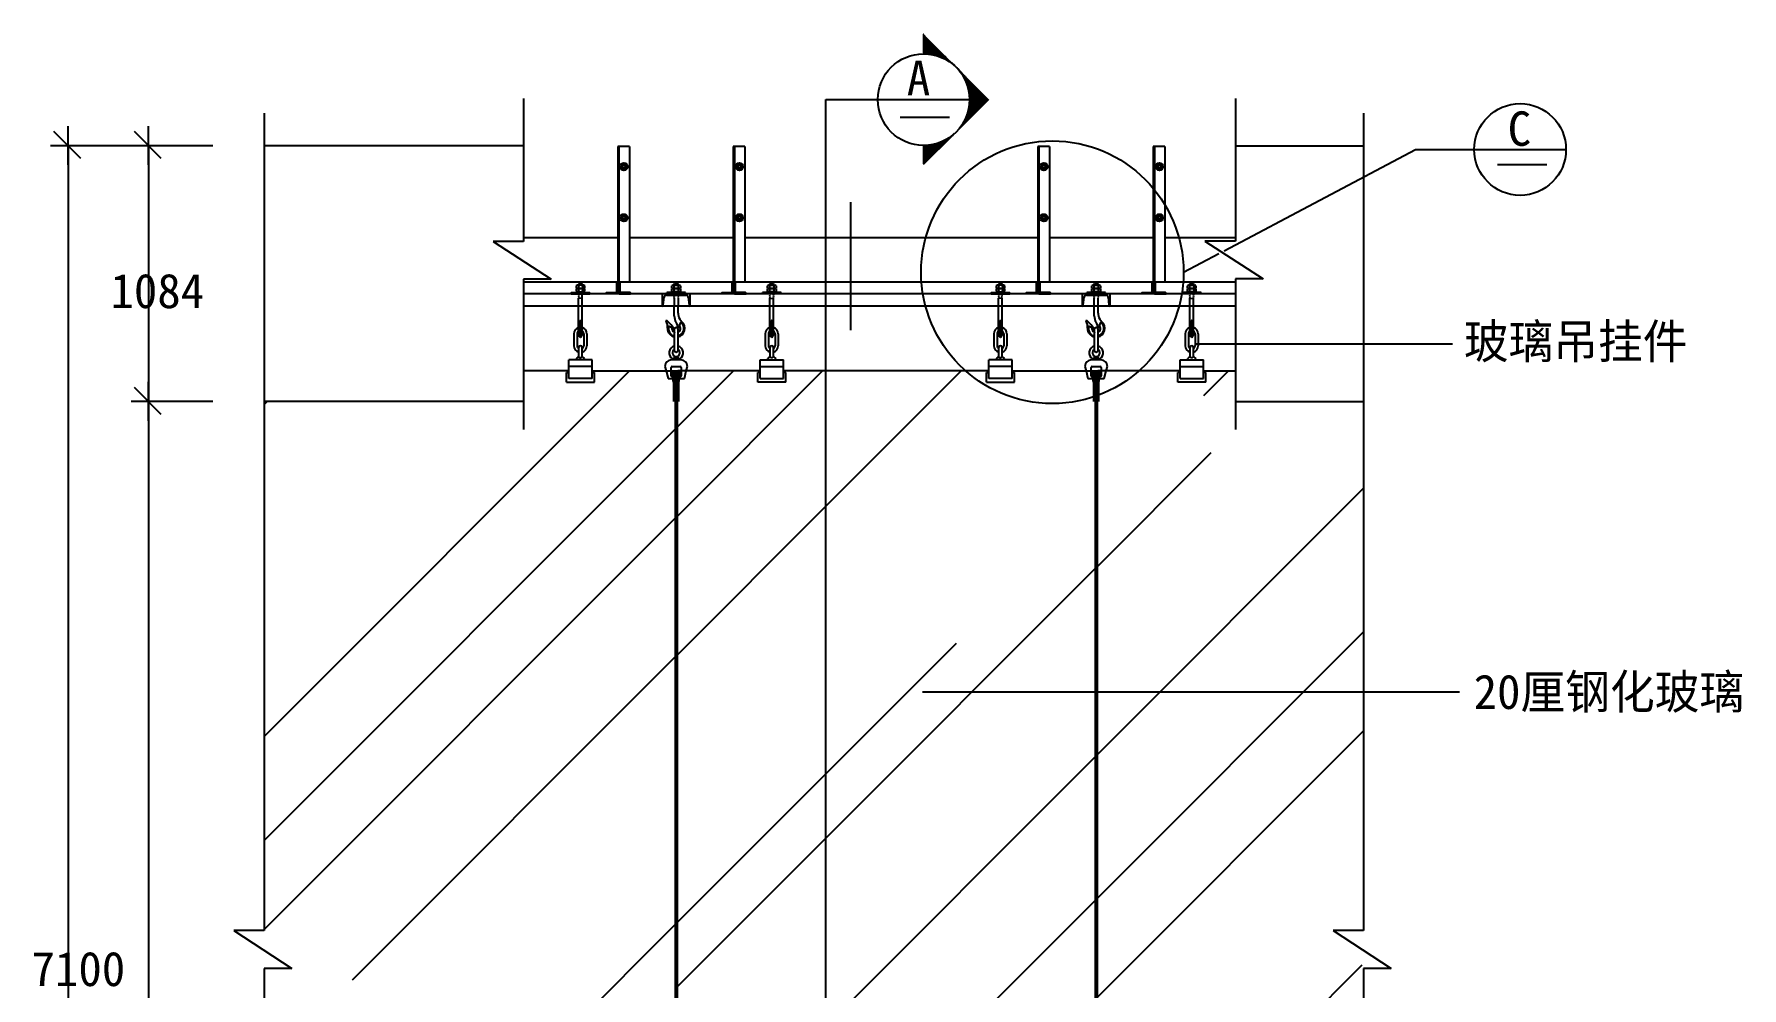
# Model space of a CAD drawing. Header units: metres. Extents: x -1106 to 1756, y 335 to 3725.
# Drawn here: x 288 to 1752, y 2908 to 3725 of the extents above; entities that cross this region are included whole.
import ezdxf

# ---------------------------------------------------------------- set-up
doc = ezdxf.new("R2010")
doc.units = ezdxf.units.M
for name, color, linetype in [('2', 2, 'Continuous'), ('3', 3, 'Continuous'), ('4', 4, 'Continuous'), ('7', 7, 'Continuous'), ('AXIS', 3, 'Continuous'), ('BH', 3, 'Continuous'), ('DIM', 3, 'Continuous'), ('TEXT', 7, 'Continuous')]:
    doc.layers.add(name, color=color, linetype=linetype)

msp = doc.modelspace()

# ---------------------------------------------------------------- hatches: boundary and pattern name
at = {"layer": 'TEXT'}
h = msp.add_hatch(dxfattribs=at)
h.set_pattern_fill('SOLID')
h.paths.add_polyline_path([(1078.79, 3697.05), (1050.91, 3724.93), (1050.91, 3708.6, -0.2)])
h.paths.add_polyline_path([(1090.34, 3669.17, -0.2), (1078.79, 3641.29), (1106.67, 3669.17), (1078.79, 3697.05, -0.2)])
h.paths.add_polyline_path([(1078.79, 3641.29, -0.2), (1050.91, 3629.74), (1050.91, 3613.41)])

# ---------------------------------------------------------------- linework, layer by layer
for p, q in [((317.48, 3612.87), (317.48, 3646.22)), ((386.52, 3612.87), (386.52, 3646.22)), ((386.52, 3393.67), (386.52, 3427.02))]:
    msp.add_line(p, q)
for points in [[(328.43, 3618.41), (305.33, 3641.5)], [(397.46, 3618.41), (374.37, 3641.5)], [(397.46, 3399.21), (374.37, 3422.3)]]:
    msp.add_lwpolyline(points)
at = {"layer": '2'}
for p, q in [((788.71, 3550.55), (707.94, 3550.55)), ((887.71, 3550.55), (798.71, 3550.55)), ((1148.71, 3550.55), (897.71, 3550.55)), ((1247.71, 3550.55), (1158.71, 3550.55)), ((1318.13, 3550.55), (1257.71, 3550.55))]:
    msp.add_line(p, q, dxfattribs=at)
at = {"layer": '3'}
for p, q in [((707.94, 3669.91), (707.93, 3547.39)), ((1318.13, 3669.91), (1318.13, 3547.72)), ((485.65, 3657.22), (485.65, 2957.09)), ((1428, 3657.22), (1428, 2957.09)), ((789.71, 3628.75), (789.71, 3502.55)), ((888.71, 3628.75), (888.71, 3512.55)), ((1149.71, 3628.75), (1149.71, 3502.55)), ((1248.71, 3628.75), (1248.71, 3512.55)), ((1308.42, 3539.35), (1472.45, 3626.14)), ((1472.45, 3626.14), (1516.82, 3626.14)), ((793.97, 3614.26), (791.57, 3612.88)), ((791.57, 3612.88), (791.57, 3610.1)), ((791.57, 3610.1), (793.97, 3608.72)), ((796.37, 3612.88), (793.97, 3614.26)), ((793.97, 3608.72), (796.37, 3610.1)), ((796.37, 3610.1), (796.37, 3612.88)), ((892.97, 3614.26), (890.57, 3612.88)), ((890.57, 3612.88), (890.57, 3610.1)), ((890.57, 3610.1), (892.97, 3608.72)), ((895.37, 3612.88), (892.97, 3614.26)), ((892.97, 3608.72), (895.37, 3610.1)), ((895.37, 3610.1), (895.37, 3612.88)), ((1153.97, 3614.26), (1151.57, 3612.88)), ((1151.57, 3612.88), (1151.57, 3610.1)), ((1151.57, 3610.1), (1153.97, 3608.72)), ((1156.37, 3612.88), (1153.97, 3614.26)), ((1153.97, 3608.72), (1156.37, 3610.1)), ((1156.37, 3610.1), (1156.37, 3612.88)), ((1252.97, 3614.26), (1250.57, 3612.88)), ((1250.57, 3612.88), (1250.57, 3610.1)), ((1250.57, 3610.1), (1252.97, 3608.72)), ((1255.37, 3612.88), (1252.97, 3614.26)), ((1252.97, 3608.72), (1255.37, 3610.1)), ((1255.37, 3610.1), (1255.37, 3612.88)), ((793.97, 3570.39), (791.57, 3569)), ((791.57, 3569), (791.57, 3566.23)), ((791.57, 3566.23), (793.97, 3564.84)), ((796.37, 3569), (793.97, 3570.39)), ((793.97, 3564.84), (796.37, 3566.23)), ((796.37, 3566.23), (796.37, 3569)), ((892.97, 3570.39), (890.57, 3569)), ((890.57, 3569), (890.57, 3566.23)), ((890.57, 3566.23), (892.97, 3564.84)), ((895.37, 3569), (892.97, 3570.39)), ((892.97, 3564.84), (895.37, 3566.23)), ((895.37, 3566.23), (895.37, 3569)), ((1153.97, 3570.39), (1151.57, 3569)), ((1151.57, 3569), (1151.57, 3566.23)), ((1151.57, 3566.23), (1153.97, 3564.84)), ((1156.37, 3569), (1153.97, 3570.39)), ((1153.97, 3564.84), (1156.37, 3566.23)), ((1156.37, 3566.23), (1156.37, 3569)), ((1252.97, 3570.39), (1250.57, 3569)), ((1250.57, 3569), (1250.57, 3566.23)), ((1250.57, 3566.23), (1252.97, 3564.84)), ((1255.37, 3569), (1252.97, 3570.39)), ((1252.97, 3564.84), (1255.37, 3566.23)), ((1255.37, 3566.23), (1255.37, 3569)), ((1273.66, 3520.96), (1303.78, 3536.89)), ((707.93, 3514.93), (707.94, 3386.25)), ((1318.14, 3515.26), (1318.13, 3386.25)), ((748.77, 3503.75), (764.77, 3503.75)), ((748.77, 3502.55), (748.77, 3503.75)), ((748.77, 3502.55), (764.77, 3502.55)), ((753.07, 3509.43), (753.07, 3507.43)), ((753.07, 3506.68), (753.07, 3504.68)), ((753.61, 3504.31), (753.61, 3503.75)), ((754.07, 3504.31), (753.61, 3504.31)), ((759.93, 3503.75), (753.61, 3503.75)), ((755.23, 3509.8), (753.99, 3509.8)), ((759.47, 3507.06), (753.99, 3507.06)), ((754.07, 3504.31), (759.47, 3504.31)), ((754.92, 3509.48), (754.92, 3507.38)), ((754.92, 3506.74), (754.92, 3504.63)), ((755.24, 3511.4), (755.11, 3511.14)), ((758.31, 3510.87), (755.11, 3511.14)), ((755.11, 3511.14), (755.36, 3510.58)), ((755.36, 3510.58), (755.11, 3510.07)), ((758.31, 3509.8), (755.11, 3510.07)), ((755.11, 3510.07), (755.23, 3509.8)), ((755.36, 3503.46), (755.11, 3502.95)), ((755.11, 3502.95), (755.36, 3502.39)), ((755.36, 3502.39), (755.11, 3501.88)), ((755.11, 3501.88), (755.36, 3501.32)), ((755.36, 3501.32), (755.11, 3500.82)), ((755.11, 3500.82), (755.36, 3500.26)), ((755.36, 3500.26), (755.11, 3499.75)), ((755.11, 3499.75), (755.36, 3499.19)), ((755.36, 3499.19), (755.11, 3498.68)), ((758.31, 3498.42), (755.11, 3498.68)), ((755.11, 3492.1), (755.11, 3498.68)), ((758.31, 3509.8), (755.23, 3509.8)), ((755.23, 3503.75), (755.36, 3503.46)), ((758.07, 3511.4), (755.24, 3511.4)), ((755.36, 3510.58), (758.05, 3510.36)), ((758.05, 3510.36), (758.31, 3510.87)), ((758.31, 3509.8), (758.05, 3510.36)), ((758.05, 3503.24), (758.31, 3503.75)), ((758.31, 3502.68), (758.05, 3503.24)), ((758.05, 3502.17), (758.31, 3502.68)), ((758.31, 3501.62), (758.05, 3502.17)), ((758.05, 3501.11), (758.31, 3501.62)), ((758.31, 3500.55), (758.05, 3501.11)), ((758.05, 3500.04), (758.31, 3500.55)), ((758.31, 3499.48), (758.05, 3500.04)), ((758.05, 3498.97), (758.31, 3499.48)), ((758.31, 3498.42), (758.05, 3498.97)), ((758.31, 3510.87), (758.07, 3511.4)), ((759.55, 3509.8), (758.31, 3509.8)), ((758.31, 3492.1), (758.31, 3498.42)), ((758.62, 3506.74), (758.61, 3504.63)), ((758.62, 3509.48), (758.62, 3507.38)), ((759.93, 3504.31), (759.47, 3504.31)), ((759.93, 3503.75), (759.93, 3504.31)), ((760.46, 3507.43), (760.46, 3509.43)), ((760.46, 3504.68), (760.46, 3506.68)), ((764.77, 3502.55), (764.77, 3503.75)), ((850.77, 3502.55), (826.77, 3502.55)), ((826.77, 3502.55), (826.77, 3491.95)), ((827.76, 3492.75), (828.57, 3499.65)), ((830.37, 3501.45), (847.17, 3501.45)), ((846.71, 3503.75), (830.71, 3503.75)), ((830.71, 3502.55), (830.71, 3503.75)), ((846.71, 3502.55), (830.71, 3502.55)), ((835.01, 3507.43), (835.01, 3509.43)), ((835.01, 3504.68), (835.01, 3506.68)), ((835.55, 3504.31), (836.01, 3504.31)), ((835.55, 3503.75), (835.55, 3504.31)), ((835.55, 3503.75), (841.87, 3503.75)), ((835.92, 3509.8), (837.17, 3509.8)), ((836.01, 3507.06), (841.49, 3507.06)), ((841.41, 3504.31), (836.01, 3504.31)), ((836.86, 3509.48), (836.86, 3507.38)), ((836.86, 3506.74), (836.86, 3504.63)), ((837.17, 3510.87), (837.41, 3511.4)), ((837.17, 3510.87), (840.37, 3511.14)), ((837.42, 3510.36), (837.17, 3510.87)), ((837.17, 3509.8), (837.42, 3510.36)), ((837.17, 3509.8), (840.37, 3510.07)), ((837.17, 3509.8), (840.25, 3509.8)), ((837.42, 3503.24), (837.17, 3503.75)), ((837.17, 3502.68), (837.42, 3503.24)), ((837.42, 3502.17), (837.17, 3502.68)), ((837.17, 3501.62), (837.42, 3502.17)), ((837.42, 3501.11), (837.17, 3501.62)), ((837.17, 3500.55), (837.42, 3501.11)), ((837.42, 3500.04), (837.17, 3500.55)), ((837.17, 3499.48), (837.42, 3500.04)), ((837.42, 3498.97), (837.17, 3499.48)), ((837.17, 3498.42), (837.42, 3498.97)), ((837.17, 3498.42), (837.17, 3491.95)), ((837.41, 3511.4), (840.23, 3511.4)), ((840.11, 3510.58), (837.42, 3510.36)), ((840.37, 3511.14), (840.11, 3510.58)), ((840.11, 3510.58), (840.37, 3510.07)), ((840.25, 3503.75), (840.11, 3503.46)), ((840.11, 3503.46), (840.37, 3502.95)), ((840.37, 3502.95), (840.11, 3502.39)), ((840.11, 3502.39), (840.37, 3501.88)), ((840.37, 3501.88), (840.11, 3501.32)), ((840.11, 3501.32), (840.37, 3500.82)), ((840.37, 3500.82), (840.11, 3500.26)), ((840.11, 3500.26), (840.37, 3499.75)), ((840.37, 3499.75), (840.11, 3499.19)), ((840.11, 3499.19), (840.37, 3498.68)), ((840.23, 3511.4), (840.37, 3511.14)), ((840.37, 3510.07), (840.25, 3509.8)), ((840.25, 3509.8), (841.49, 3509.8)), ((840.37, 3498.68), (840.37, 3491.95)), ((840.55, 3509.48), (840.55, 3507.38)), ((840.55, 3506.74), (840.55, 3504.63)), ((841.41, 3504.31), (841.87, 3504.31)), ((841.87, 3504.31), (841.87, 3503.75)), ((842.4, 3509.43), (842.4, 3507.43)), ((842.4, 3506.68), (842.4, 3504.68)), ((846.71, 3502.55), (846.71, 3503.75)), ((848.97, 3499.65), (849.77, 3492.75)), ((850.77, 3491.95), (850.77, 3502.55)), ((912.64, 3502.55), (912.64, 3503.75)), ((928.64, 3503.75), (912.64, 3503.75)), ((928.64, 3502.55), (912.64, 3502.55)), ((916.95, 3507.43), (916.95, 3509.43)), ((916.95, 3504.68), (916.95, 3506.68)), ((917.48, 3503.75), (917.48, 3504.31)), ((917.48, 3504.31), (917.94, 3504.31)), ((917.48, 3503.75), (923.81, 3503.75)), ((917.86, 3509.8), (919.1, 3509.8)), ((917.94, 3507.06), (923.42, 3507.06)), ((923.35, 3504.31), (917.94, 3504.31)), ((918.8, 3509.48), (918.8, 3507.38)), ((918.8, 3506.74), (918.8, 3504.63)), ((919.1, 3510.87), (919.35, 3511.4)), ((919.1, 3510.87), (922.3, 3511.14)), ((919.36, 3510.36), (919.1, 3510.87)), ((919.1, 3509.8), (919.36, 3510.36)), ((919.1, 3509.8), (922.3, 3510.07)), ((919.1, 3509.8), (922.18, 3509.8)), ((919.36, 3503.24), (919.1, 3503.75)), ((919.1, 3502.68), (919.36, 3503.24)), ((919.36, 3502.17), (919.1, 3502.68)), ((919.1, 3501.62), (919.36, 3502.17)), ((919.36, 3501.11), (919.1, 3501.62)), ((919.1, 3500.55), (919.36, 3501.11)), ((919.36, 3500.04), (919.1, 3500.55)), ((919.1, 3499.48), (919.36, 3500.04)), ((919.36, 3498.97), (919.1, 3499.48)), ((919.1, 3498.42), (919.36, 3498.97)), ((919.1, 3498.42), (922.3, 3498.68)), ((919.1, 3491.95), (919.1, 3498.42)), ((919.35, 3511.4), (922.17, 3511.4)), ((922.05, 3510.58), (919.36, 3510.36)), ((922.3, 3511.14), (922.05, 3510.58)), ((922.05, 3510.58), (922.3, 3510.07)), ((922.18, 3503.75), (922.05, 3503.46)), ((922.05, 3503.46), (922.3, 3502.95)), ((922.3, 3502.95), (922.05, 3502.39)), ((922.05, 3502.39), (922.3, 3501.88)), ((922.3, 3501.88), (922.05, 3501.32)), ((922.05, 3501.32), (922.3, 3500.82)), ((922.3, 3500.82), (922.05, 3500.26)), ((922.05, 3500.26), (922.3, 3499.75)), ((922.3, 3499.75), (922.05, 3499.19)), ((922.05, 3499.19), (922.3, 3498.68)), ((922.17, 3511.4), (922.3, 3511.14)), ((922.3, 3510.07), (922.18, 3509.8)), ((922.18, 3509.8), (923.42, 3509.8)), ((922.3, 3491.95), (922.3, 3498.68)), ((922.49, 3509.48), (922.49, 3507.38)), ((922.49, 3506.74), (922.49, 3504.63)), ((923.35, 3504.31), (923.81, 3504.31)), ((923.81, 3504.31), (923.81, 3503.75)), ((924.34, 3509.43), (924.34, 3507.43)), ((924.34, 3506.68), (924.34, 3504.68)), ((928.64, 3502.55), (928.64, 3503.75)), ((1108.77, 3502.55), (1108.77, 3503.75)), ((1108.77, 3503.75), (1124.77, 3503.75)), ((1108.77, 3502.55), (1124.77, 3502.55)), ((1113.07, 3509.43), (1113.07, 3507.43)), ((1113.07, 3506.68), (1113.07, 3504.68)), ((1114.07, 3504.31), (1113.61, 3504.31)), ((1113.61, 3504.31), (1113.61, 3503.75)), ((1119.93, 3503.75), (1113.61, 3503.75)), ((1115.23, 3509.8), (1113.99, 3509.8)), ((1119.47, 3507.06), (1113.99, 3507.06)), ((1114.07, 3504.31), (1119.47, 3504.31)), ((1114.92, 3509.48), (1114.92, 3507.38)), ((1114.92, 3506.74), (1114.92, 3504.63)), ((1115.24, 3511.4), (1115.11, 3511.14)), ((1115.11, 3511.14), (1115.36, 3510.58)), ((1118.31, 3510.87), (1115.11, 3511.14)), ((1115.36, 3510.58), (1115.11, 3510.07)), ((1115.11, 3510.07), (1115.23, 3509.8)), ((1118.31, 3509.8), (1115.11, 3510.07)), ((1115.36, 3503.46), (1115.11, 3502.95)), ((1115.11, 3502.95), (1115.36, 3502.39)), ((1115.36, 3502.39), (1115.11, 3501.88)), ((1115.11, 3501.88), (1115.36, 3501.32)), ((1115.36, 3501.32), (1115.11, 3500.82)), ((1115.11, 3500.82), (1115.36, 3500.26)), ((1115.36, 3500.26), (1115.11, 3499.75)), ((1115.11, 3499.75), (1115.36, 3499.19)), ((1115.36, 3499.19), (1115.11, 3498.68)), ((1118.31, 3498.42), (1115.11, 3498.68)), ((1115.11, 3491.95), (1115.11, 3498.68)), ((1118.31, 3509.8), (1115.23, 3509.8)), ((1115.23, 3503.75), (1115.36, 3503.46)), ((1118.07, 3511.4), (1115.24, 3511.4)), ((1115.36, 3510.58), (1118.05, 3510.36)), ((1118.05, 3510.36), (1118.31, 3510.87)), ((1118.31, 3509.8), (1118.05, 3510.36)), ((1118.05, 3503.24), (1118.31, 3503.75)), ((1118.31, 3502.68), (1118.05, 3503.24)), ((1118.05, 3502.17), (1118.31, 3502.68)), ((1118.31, 3501.62), (1118.05, 3502.17)), ((1118.05, 3501.11), (1118.31, 3501.62)), ((1118.31, 3500.55), (1118.05, 3501.11)), ((1118.05, 3500.04), (1118.31, 3500.55)), ((1118.31, 3499.48), (1118.05, 3500.04)), ((1118.05, 3498.97), (1118.31, 3499.48)), ((1118.31, 3498.42), (1118.05, 3498.97)), ((1118.31, 3510.87), (1118.07, 3511.4)), ((1119.55, 3509.8), (1118.31, 3509.8)), ((1118.31, 3491.95), (1118.31, 3498.42)), ((1118.62, 3506.74), (1118.61, 3504.63)), ((1118.62, 3509.48), (1118.62, 3507.38)), ((1119.93, 3504.31), (1119.47, 3504.31)), ((1119.93, 3503.75), (1119.93, 3504.31)), ((1120.46, 3507.43), (1120.46, 3509.43)), ((1120.46, 3504.68), (1120.46, 3506.68)), ((1124.77, 3502.55), (1124.77, 3503.75)), ((1210.77, 3502.55), (1186.77, 3502.55)), ((1186.77, 3502.55), (1186.77, 3491.95)), ((1187.76, 3492.75), (1188.57, 3499.65)), ((1190.37, 3501.45), (1207.17, 3501.45)), ((1190.71, 3502.55), (1190.71, 3503.75)), ((1206.71, 3503.75), (1190.71, 3503.75)), ((1206.71, 3502.55), (1190.71, 3502.55)), ((1195.01, 3507.43), (1195.01, 3509.43)), ((1195.01, 3504.68), (1195.01, 3506.68)), ((1195.55, 3503.75), (1195.55, 3504.31)), ((1195.55, 3504.31), (1196.01, 3504.31)), ((1195.55, 3503.75), (1201.87, 3503.75)), ((1195.92, 3509.8), (1197.17, 3509.8)), ((1196.01, 3507.06), (1201.49, 3507.06)), ((1201.41, 3504.31), (1196.01, 3504.31)), ((1196.86, 3509.48), (1196.86, 3507.38)), ((1196.86, 3506.74), (1196.86, 3504.63)), ((1197.17, 3510.87), (1197.41, 3511.4)), ((1197.17, 3510.87), (1200.37, 3511.14)), ((1197.42, 3510.36), (1197.17, 3510.87)), ((1197.17, 3509.8), (1197.42, 3510.36)), ((1197.17, 3509.8), (1200.37, 3510.07)), ((1197.17, 3509.8), (1200.25, 3509.8)), ((1197.42, 3503.24), (1197.17, 3503.75)), ((1197.17, 3502.68), (1197.42, 3503.24)), ((1197.42, 3502.17), (1197.17, 3502.68)), ((1197.17, 3501.62), (1197.42, 3502.17)), ((1197.42, 3501.11), (1197.17, 3501.62)), ((1197.17, 3500.55), (1197.42, 3501.11)), ((1197.42, 3500.04), (1197.17, 3500.55)), ((1197.17, 3499.48), (1197.42, 3500.04)), ((1197.42, 3498.97), (1197.17, 3499.48)), ((1197.17, 3498.42), (1197.42, 3498.97)), ((1197.17, 3491.95), (1197.17, 3498.42)), ((1197.41, 3511.4), (1200.23, 3511.4)), ((1200.11, 3510.58), (1197.42, 3510.36)), ((1200.37, 3511.14), (1200.11, 3510.58)), ((1200.11, 3510.58), (1200.37, 3510.07)), ((1200.25, 3503.75), (1200.11, 3503.46)), ((1200.11, 3503.46), (1200.37, 3502.95)), ((1200.37, 3502.95), (1200.11, 3502.39)), ((1200.11, 3502.39), (1200.37, 3501.88)), ((1200.37, 3501.88), (1200.11, 3501.32)), ((1200.11, 3501.32), (1200.37, 3500.82)), ((1200.37, 3500.82), (1200.11, 3500.26)), ((1200.11, 3500.26), (1200.37, 3499.75)), ((1200.37, 3499.75), (1200.11, 3499.19)), ((1200.11, 3499.19), (1200.37, 3498.68)), ((1200.23, 3511.4), (1200.37, 3511.14)), ((1200.37, 3510.07), (1200.25, 3509.8)), ((1200.25, 3509.8), (1201.49, 3509.8)), ((1200.37, 3491.95), (1200.37, 3498.68)), ((1200.55, 3509.48), (1200.55, 3507.38)), ((1200.55, 3506.74), (1200.55, 3504.63)), ((1201.41, 3504.31), (1201.87, 3504.31)), ((1201.87, 3504.31), (1201.87, 3503.75)), ((1202.4, 3509.43), (1202.4, 3507.43)), ((1202.4, 3506.68), (1202.4, 3504.68)), ((1206.71, 3502.55), (1206.71, 3503.75)), ((1208.97, 3499.65), (1209.77, 3492.75)), ((1210.77, 3491.95), (1210.77, 3502.55)), ((1288.64, 3503.75), (1272.64, 3503.75)), ((1272.64, 3502.55), (1272.64, 3503.75)), ((1288.64, 3502.55), (1272.64, 3502.55)), ((1276.95, 3507.43), (1276.95, 3509.43)), ((1276.95, 3504.68), (1276.95, 3506.68)), ((1277.48, 3504.31), (1277.94, 3504.31)), ((1277.48, 3503.75), (1277.48, 3504.31)), ((1277.48, 3503.75), (1283.81, 3503.75)), ((1277.86, 3509.8), (1279.1, 3509.8)), ((1277.94, 3507.06), (1283.42, 3507.06)), ((1283.35, 3504.31), (1277.94, 3504.31)), ((1278.8, 3509.48), (1278.8, 3507.38)), ((1278.8, 3506.74), (1278.8, 3504.63)), ((1279.1, 3510.87), (1279.35, 3511.4)), ((1279.1, 3510.87), (1282.3, 3511.14)), ((1279.36, 3510.36), (1279.1, 3510.87)), ((1279.1, 3509.8), (1279.36, 3510.36)), ((1279.1, 3509.8), (1282.3, 3510.07)), ((1279.1, 3509.8), (1282.18, 3509.8)), ((1279.36, 3503.24), (1279.1, 3503.75)), ((1279.1, 3502.68), (1279.36, 3503.24)), ((1279.36, 3502.17), (1279.1, 3502.68)), ((1279.1, 3501.62), (1279.36, 3502.17)), ((1279.36, 3501.11), (1279.1, 3501.62)), ((1279.1, 3500.55), (1279.36, 3501.11)), ((1279.36, 3500.04), (1279.1, 3500.55)), ((1279.1, 3499.48), (1279.36, 3500.04)), ((1279.36, 3498.97), (1279.1, 3499.48)), ((1279.1, 3498.42), (1279.36, 3498.97)), ((1279.1, 3498.42), (1282.3, 3498.68)), ((1279.1, 3491.95), (1279.1, 3498.42)), ((1279.35, 3511.4), (1282.17, 3511.4)), ((1282.05, 3510.58), (1279.36, 3510.36)), ((1282.3, 3511.14), (1282.05, 3510.58)), ((1282.05, 3510.58), (1282.3, 3510.07)), ((1282.18, 3503.75), (1282.05, 3503.46)), ((1282.05, 3503.46), (1282.3, 3502.95)), ((1282.3, 3502.95), (1282.05, 3502.39)), ((1282.05, 3502.39), (1282.3, 3501.88)), ((1282.3, 3501.88), (1282.05, 3501.32)), ((1282.05, 3501.32), (1282.3, 3500.82)), ((1282.3, 3500.82), (1282.05, 3500.26)), ((1282.05, 3500.26), (1282.3, 3499.75)), ((1282.3, 3499.75), (1282.05, 3499.19)), ((1282.05, 3499.19), (1282.3, 3498.68)), ((1282.17, 3511.4), (1282.3, 3511.14)), ((1282.3, 3510.07), (1282.18, 3509.8)), ((1282.18, 3509.8), (1283.42, 3509.8)), ((1282.3, 3491.95), (1282.3, 3498.68)), ((1282.49, 3509.48), (1282.49, 3507.38)), ((1282.49, 3506.74), (1282.49, 3504.63)), ((1283.35, 3504.31), (1283.81, 3504.31)), ((1283.81, 3504.31), (1283.81, 3503.75)), ((1284.34, 3509.43), (1284.34, 3507.43)), ((1284.34, 3506.68), (1284.34, 3504.68)), ((1288.64, 3502.55), (1288.64, 3503.75)), ((826.77, 3491.95), (826.87, 3491.95)), ((850.67, 3491.95), (850.77, 3491.95)), ((1186.77, 3491.95), (1186.87, 3491.95)), ((1210.67, 3491.95), (1210.77, 3491.95)), ((756.22, 3479.26), (755.91, 3476.58)), ((755.91, 3476.58), (755.91, 3466.24)), ((756.6, 3479.54), (756.81, 3479.54)), ((757.2, 3479.26), (757.51, 3476.58)), ((757.51, 3476.58), (757.51, 3466.24)), ((835.06, 3473.21), (832.32, 3474.79)), ((842.9, 3478.22), (841.38, 3475.59)), ((920.22, 3479.26), (919.9, 3476.58)), ((919.9, 3476.58), (919.9, 3466.24)), ((920.81, 3479.54), (920.6, 3479.54)), ((921.19, 3479.26), (921.5, 3476.58)), ((921.5, 3476.58), (921.5, 3466.24)), ((1116.22, 3479.26), (1115.91, 3476.58)), ((1115.91, 3476.58), (1115.91, 3466.24)), ((1116.6, 3479.54), (1116.81, 3479.54)), ((1117.2, 3479.26), (1117.51, 3476.58)), ((1117.51, 3476.58), (1117.51, 3466.24)), ((1195.06, 3473.21), (1192.32, 3474.79)), ((1202.9, 3478.22), (1201.38, 3475.59)), ((1280.22, 3479.26), (1279.9, 3476.58)), ((1279.9, 3476.58), (1279.9, 3466.24)), ((1280.81, 3479.54), (1280.6, 3479.54)), ((1281.19, 3479.26), (1281.5, 3476.58)), ((1281.5, 3476.58), (1281.5, 3466.24)), ((766.71, 3440.34), (746.71, 3440.34)), ((837.74, 3448.37), (838.77, 3448.37)), ((839.79, 3448.37), (838.77, 3448.37)), ((910.7, 3440.34), (930.7, 3440.34)), ((1126.71, 3440.34), (1106.71, 3440.34)), ((1197.74, 3448.37), (1198.77, 3448.37)), ((1199.79, 3448.37), (1198.77, 3448.37)), ((1270.7, 3440.34), (1290.7, 3440.34)), ((830.11, 3436.55), (831.77, 3429.94)), ((831.77, 3429.94), (835.07, 3429.94)), ((834.37, 3432.24), (834.37, 3436.55)), ((835.27, 3431.74), (834.87, 3431.74)), ((836.77, 3435), (835.16, 3435)), ((836.47, 3426.89), (835.16, 3435)), ((835.77, 3430.64), (835.77, 3431.24)), ((836.77, 3426.89), (836.47, 3426.89)), ((836.77, 3435.95), (837.37, 3436.55)), ((836.77, 3410.15), (836.77, 3435.95)), ((837.37, 3436.55), (840.17, 3436.55)), ((837.97, 3435.95), (837.97, 2270.55)), ((839.57, 3435.95), (839.57, 2270.55)), ((840.17, 3436.55), (840.77, 3435.95)), ((840.77, 3435.95), (840.77, 3410.15)), ((840.77, 3435), (842.37, 3435)), ((840.77, 3426.89), (841.07, 3426.89)), ((841.07, 3426.89), (842.37, 3435)), ((841.77, 3431.24), (841.77, 3430.64)), ((842.67, 3431.74), (842.27, 3431.74)), ((842.47, 3429.94), (845.77, 3429.94)), ((843.17, 3436.55), (843.17, 3432.24)), ((845.77, 3429.94), (847.42, 3436.55)), ((1190.11, 3436.55), (1191.77, 3429.94)), ((1191.77, 3429.94), (1195.07, 3429.94)), ((1194.37, 3432.24), (1194.37, 3436.55)), ((1195.27, 3431.74), (1194.87, 3431.74)), ((1196.77, 3435), (1195.16, 3435)), ((1196.47, 3426.89), (1195.16, 3435)), ((1195.77, 3430.64), (1195.77, 3431.24)), ((1196.77, 3426.89), (1196.47, 3426.89)), ((1196.77, 3435.95), (1197.37, 3436.55)), ((1196.77, 3410.15), (1196.77, 3435.95)), ((1196.77, 3435), (1196.77, 3426.89)), ((1197.37, 3436.55), (1200.17, 3436.55)), ((1197.97, 3435.95), (1197.97, 2270.55)), ((1199.57, 3435.95), (1199.57, 2270.55)), ((1200.17, 3436.55), (1200.77, 3435.95)), ((1200.77, 3435.95), (1200.77, 3410.15)), ((1200.77, 3435), (1200.77, 3426.89)), ((1200.77, 3435), (1202.37, 3435)), ((1200.77, 3426.89), (1201.07, 3426.89)), ((1201.07, 3426.89), (1202.37, 3435)), ((1201.77, 3431.24), (1201.77, 3430.64)), ((1202.67, 3431.74), (1202.27, 3431.74)), ((1202.47, 3429.94), (1205.77, 3429.94)), ((1203.17, 3436.55), (1203.17, 3432.24)), ((1205.77, 3429.94), (1207.42, 3436.55)), ((485.65, 2924.62), (485.65, 2209.16)), ((1427.93, 2924.49), (1428.31, 2209.02))]:
    msp.add_line(p, q, dxfattribs=at)
for centre, radius in [((1161.2, 3520.96), 112.46), ((793.97, 3611.49), 3.23), ((793.97, 3611.49), 1.48), ((793.97, 3611.49), 1.25), ((892.97, 3611.49), 3.23), ((892.97, 3611.49), 1.48), ((892.97, 3611.49), 1.25), ((1153.97, 3611.49), 3.23), ((1153.97, 3611.49), 1.48), ((1153.97, 3611.49), 1.25), ((1252.97, 3611.49), 3.23), ((1252.97, 3611.49), 1.48), ((1252.97, 3611.49), 1.25), ((793.97, 3567.61), 3.23), ((793.97, 3567.61), 1.48), ((793.97, 3567.61), 1.25), ((892.97, 3567.61), 3.23), ((892.97, 3567.61), 1.48), ((892.97, 3567.61), 1.25), ((1153.97, 3567.61), 3.23), ((1153.97, 3567.61), 1.48), ((1153.97, 3567.61), 1.25), ((1252.97, 3567.61), 3.23), ((1252.97, 3567.61), 1.48), ((1252.97, 3567.61), 1.25)]:
    msp.add_circle(centre, radius, dxfattribs=at)
for centre, radius, start, end in [((753.92, 3508.66), 1.15, 86.72, 137.74), ((754.03, 3508.48), 1.42, 227.51, 271.33), ((753.92, 3505.91), 1.15, 86.72, 137.74), ((754.03, 3505.73), 1.42, 227.51, 271.33), ((754.15, 3508.72), 1.09, 44.66, 94.18), ((754.15, 3508.14), 1.09, 265.82, 315.3), ((754.15, 3505.97), 1.09, 44.66, 94.18), ((754.15, 3505.4), 1.09, 265.82, 315.3), ((756.77, 3504.31), 5.5, 70.35, 109.65), ((756.77, 3512.55), 5.49, 250.35, 289.65), ((756.77, 3501.56), 5.5, 70.35, 109.65), ((756.77, 3509.8), 5.49, 250.35, 289.65), ((759.82, 3507.58), 2.25, 98.88, 122.23), ((759.82, 3509.28), 2.25, 237.77, 261.12), ((759.82, 3504.83), 2.25, 98.88, 122.23), ((759.82, 3506.53), 2.25, 237.77, 261.12), ((759.52, 3508.43), 1.37, 267.79, 313.37), ((759.52, 3505.68), 1.37, 267.79, 313.37), ((759.57, 3508.54), 1.26, 44.75, 90.81), ((759.57, 3505.79), 1.26, 44.75, 90.81), ((830.37, 3499.65), 1.8, 90, 180), ((835.95, 3508.43), 1.37, 226.63, 272.21), ((835.95, 3505.68), 1.37, 226.63, 272.21), ((835.91, 3508.54), 1.26, 89.19, 135.25), ((835.91, 3505.79), 1.26, 89.19, 135.25), ((835.66, 3507.58), 2.25, 57.77, 81.12), ((835.66, 3509.28), 2.25, 278.88, 302.23), ((835.66, 3504.83), 2.25, 57.77, 81.12), ((835.66, 3506.53), 2.25, 278.88, 302.23), ((838.71, 3504.31), 5.5, 70.35, 109.65), ((838.71, 3512.55), 5.49, 250.35, 289.65), ((838.71, 3501.56), 5.5, 70.35, 109.65), ((838.71, 3509.8), 5.49, 250.35, 289.65), ((841.33, 3508.72), 1.09, 85.82, 135.34), ((841.33, 3505.97), 1.09, 85.82, 135.34), ((841.33, 3508.14), 1.09, 224.7, 274.18), ((841.33, 3505.4), 1.09, 224.7, 274.18), ((841.44, 3508.48), 1.42, 268.67, 312.49), ((841.44, 3505.73), 1.42, 268.67, 312.49), ((841.55, 3508.66), 1.15, 42.26, 93.28), ((841.55, 3505.91), 1.15, 42.26, 93.28), ((847.17, 3499.65), 1.8, 360, 90), ((917.84, 3508.54), 1.26, 89.19, 135.25), ((917.89, 3508.43), 1.37, 226.63, 272.21), ((917.84, 3505.79), 1.26, 89.19, 135.25), ((917.89, 3505.68), 1.37, 226.63, 272.21), ((917.59, 3507.58), 2.25, 57.77, 81.12), ((917.6, 3509.28), 2.25, 278.88, 302.23), ((917.6, 3504.83), 2.25, 57.77, 81.12), ((917.6, 3506.53), 2.25, 278.88, 302.23), ((920.64, 3504.31), 5.5, 70.35, 109.65), ((920.64, 3512.55), 5.49, 250.35, 289.65), ((920.64, 3501.56), 5.5, 70.35, 109.65), ((920.64, 3509.8), 5.49, 250.35, 289.65), ((923.26, 3508.72), 1.09, 85.82, 135.34), ((923.27, 3505.97), 1.09, 85.82, 135.34), ((923.27, 3508.14), 1.09, 224.7, 274.18), ((923.27, 3505.4), 1.09, 224.7, 274.18), ((923.38, 3508.48), 1.42, 268.67, 312.49), ((923.38, 3505.73), 1.42, 268.67, 312.49), ((923.49, 3508.66), 1.15, 42.26, 93.28), ((923.49, 3505.91), 1.15, 42.26, 93.28), ((1113.92, 3508.66), 1.15, 86.72, 137.74), ((1114.03, 3508.48), 1.42, 227.51, 271.33), ((1113.92, 3505.91), 1.15, 86.72, 137.74), ((1114.03, 3505.73), 1.42, 227.51, 271.33), ((1114.15, 3508.72), 1.09, 44.66, 94.18), ((1114.15, 3508.14), 1.09, 265.82, 315.3), ((1114.15, 3505.97), 1.09, 44.66, 94.18), ((1114.15, 3505.4), 1.09, 265.82, 315.3), ((1116.77, 3504.31), 5.5, 70.35, 109.65), ((1116.77, 3512.55), 5.49, 250.35, 289.65), ((1116.77, 3501.56), 5.5, 70.35, 109.65), ((1116.77, 3509.8), 5.49, 250.35, 289.65), ((1119.82, 3507.58), 2.25, 98.88, 122.23), ((1119.82, 3509.28), 2.25, 237.77, 261.12), ((1119.82, 3504.83), 2.25, 98.88, 122.23), ((1119.82, 3506.53), 2.25, 237.77, 261.12), ((1119.52, 3508.43), 1.37, 267.79, 313.37), ((1119.52, 3505.68), 1.37, 267.79, 313.37), ((1119.57, 3508.54), 1.26, 44.75, 90.81), ((1119.57, 3505.79), 1.26, 44.75, 90.81), ((1190.37, 3499.65), 1.8, 90, 180), ((1195.95, 3508.43), 1.37, 226.63, 272.21), ((1195.95, 3505.68), 1.37, 226.63, 272.21), ((1195.91, 3508.54), 1.26, 89.19, 135.25), ((1195.91, 3505.79), 1.26, 89.19, 135.25), ((1195.66, 3507.58), 2.25, 57.77, 81.12), ((1195.66, 3509.28), 2.25, 278.88, 302.23), ((1195.66, 3504.83), 2.25, 57.77, 81.12), ((1195.66, 3506.53), 2.25, 278.88, 302.23), ((1198.71, 3504.31), 5.5, 70.35, 109.65), ((1198.71, 3512.55), 5.49, 250.35, 289.65), ((1198.71, 3501.56), 5.5, 70.35, 109.65), ((1198.71, 3509.8), 5.49, 250.35, 289.65), ((1201.33, 3508.72), 1.09, 85.82, 135.34), ((1201.33, 3505.97), 1.09, 85.82, 135.34), ((1201.33, 3508.14), 1.09, 224.7, 274.18), ((1201.33, 3505.4), 1.09, 224.7, 274.18), ((1201.44, 3508.48), 1.42, 268.67, 312.49), ((1201.44, 3505.73), 1.42, 268.67, 312.49), ((1201.55, 3508.66), 1.15, 42.26, 93.28), ((1201.55, 3505.91), 1.15, 42.26, 93.28), ((1207.17, 3499.65), 1.8, 0, 90), ((1277.84, 3508.54), 1.26, 89.19, 135.25), ((1277.89, 3508.43), 1.37, 226.63, 272.21), ((1277.84, 3505.79), 1.26, 89.19, 135.25), ((1277.89, 3505.68), 1.37, 226.63, 272.21), ((1277.59, 3507.58), 2.25, 57.77, 81.12), ((1277.6, 3509.28), 2.25, 278.88, 302.23), ((1277.6, 3504.83), 2.25, 57.77, 81.12), ((1277.6, 3506.53), 2.25, 278.88, 302.23), ((1280.64, 3504.31), 5.5, 70.35, 109.65), ((1280.64, 3512.55), 5.49, 250.35, 289.65), ((1280.64, 3501.56), 5.5, 70.35, 109.65), ((1280.64, 3509.8), 5.49, 250.35, 289.65), ((1283.26, 3508.72), 1.09, 85.82, 135.34), ((1283.27, 3505.97), 1.09, 85.82, 135.34), ((1283.27, 3508.14), 1.09, 224.7, 274.18), ((1283.27, 3505.4), 1.09, 224.7, 274.18), ((1283.38, 3508.48), 1.42, 268.67, 312.49), ((1283.38, 3505.73), 1.42, 268.67, 312.49), ((1283.49, 3508.66), 1.15, 42.26, 93.28), ((1283.49, 3505.91), 1.15, 42.26, 93.28), ((826.87, 3492.85), 0.9, 270, 353.33), ((850.67, 3492.85), 0.9, 186.67, 270), ((1186.87, 3492.85), 0.9, 270, 353.33), ((1210.67, 3492.85), 0.9, 186.67, 270), ((756.87, 3473.32), 1.84, 127.68, 163.56), ((755.81, 3474.69), 0.1, 0, 127.68), ((756.6, 3479.14), 0.4, 90, 162.56), ((756.81, 3479.14), 0.4, 17.44, 90), ((757.61, 3474.69), 0.1, 52.32, 180), ((756.55, 3473.32), 1.84, 16.44, 52.32), ((838.77, 3472.94), 6.71, 163.95, 257.95), ((838.77, 3472.94), 3.72, 175.76, 243.33), ((838.77, 3472.94), 3.72, 243.33, 247.89), ((838.77, 3472.94), 6.71, 282.05, 52), ((838.77, 3472.94), 3.72, 292.11, 45.47), ((920.87, 3473.32), 1.84, 127.68, 163.56), ((919.8, 3474.69), 0.1, 0, 127.68), ((920.6, 3479.14), 0.4, 90, 162.56), ((920.81, 3479.14), 0.4, 17.44, 90), ((921.6, 3474.69), 0.1, 52.32, 180), ((920.54, 3473.32), 1.84, 16.44, 52.32), ((1116.87, 3473.32), 1.84, 127.68, 163.56), ((1115.81, 3474.69), 0.1, 0, 127.68), ((1116.6, 3479.14), 0.4, 90, 162.56), ((1116.81, 3479.14), 0.4, 17.44, 90), ((1117.61, 3474.69), 0.1, 52.32, 180), ((1116.55, 3473.32), 1.84, 16.44, 52.32), ((1198.77, 3472.94), 6.71, 163.95, 257.95), ((1198.77, 3472.94), 3.72, 175.76, 243.33), ((1198.77, 3472.94), 3.72, 243.33, 247.89), ((1198.77, 3472.94), 6.71, 282.05, 52), ((1198.77, 3472.94), 3.72, 292.11, 45.47), ((1280.87, 3473.32), 1.84, 127.68, 163.56), ((1279.8, 3474.69), 0.1, 0, 127.68), ((1280.6, 3479.14), 0.4, 90, 162.56), ((1280.81, 3479.14), 0.4, 17.44, 90), ((1281.6, 3474.69), 0.1, 52.32, 180), ((1280.54, 3473.32), 1.84, 16.44, 52.32), ((838.77, 3451.94), 3.2, 115.94, 64.06), ((1198.77, 3451.94), 3.2, 115.94, 64.06), ((833.74, 3451.83), 5.29, 290.25, 319.23), ((838.77, 3432.16), 14.95, 78.43, 101.57), ((843.68, 3451.67), 5.1, 220.28, 250.35), ((1193.74, 3451.83), 5.29, 290.25, 319.23), ((1198.77, 3432.16), 14.95, 78.43, 101.57), ((1203.68, 3451.67), 5.1, 220.28, 250.35), ((834.87, 3432.24), 0.5, 180, 270), ((835.07, 3430.64), 0.7, 270, 0), ((835.27, 3431.24), 0.5, 0, 90), ((842.27, 3431.24), 0.5, 90, 180), ((842.47, 3430.64), 0.7, 180, 270), ((842.67, 3432.24), 0.5, 270, 0), ((1194.87, 3432.24), 0.5, 180, 270), ((1195.07, 3430.64), 0.7, 270, 0), ((1195.27, 3431.24), 0.5, 0, 90), ((1202.27, 3431.24), 0.5, 90, 180), ((1202.47, 3430.64), 0.7, 180, 270), ((1202.67, 3432.24), 0.5, 270, 0)]:
    msp.add_arc(centre, radius, start, end, dxfattribs=at)
at = {"layer": '4'}
for p, q in [((707.94, 3629.35), (485.65, 3629.35)), ((1318.13, 3629.35), (1428, 3629.35)), ((707.94, 3410.15), (485.65, 3410.15)), ((1318.13, 3410.15), (1428, 3410.15))]:
    msp.add_line(p, q, dxfattribs=at)
at = {"layer": '7'}
for p, q in [((798.71, 3628.75), (788.71, 3628.75)), ((788.71, 3628.75), (788.71, 3512.55)), ((798.71, 3628.75), (798.71, 3512.55)), ((897.71, 3628.75), (887.71, 3628.75)), ((887.71, 3628.75), (887.71, 3502.55)), ((897.71, 3628.75), (897.71, 3512.55)), ((1158.71, 3628.75), (1148.71, 3628.75)), ((1148.71, 3628.75), (1148.71, 3512.55)), ((1158.71, 3628.75), (1158.71, 3512.55)), ((1257.71, 3628.75), (1247.71, 3628.75)), ((1247.71, 3628.75), (1247.71, 3502.55)), ((1257.71, 3628.75), (1257.71, 3512.55)), ((788.71, 3512.55), (707.94, 3512.55)), ((1318.13, 3502.55), (707.94, 3502.55)), ((887.71, 3512.55), (789.71, 3512.55)), ((1148.71, 3512.55), (888.71, 3512.55)), ((1247.71, 3512.55), (1149.71, 3512.55)), ((1318.13, 3512.55), (1248.71, 3512.55)), ((1318.13, 3491.95), (707.94, 3491.95)), ((755.11, 3467.04), (755.11, 3492.1)), ((758.31, 3467.04), (758.31, 3492.1)), ((837.17, 3483.56), (837.17, 3491.95)), ((840.37, 3486.04), (840.37, 3491.95)), ((919.1, 3467.04), (919.1, 3491.95)), ((922.3, 3467.04), (922.3, 3491.95)), ((1115.11, 3467.04), (1115.11, 3491.95)), ((1118.31, 3467.04), (1118.31, 3491.95)), ((1197.17, 3483.56), (1197.17, 3491.95)), ((1200.37, 3486.04), (1200.37, 3491.95)), ((1279.1, 3467.04), (1279.1, 3491.95)), ((1282.3, 3467.04), (1282.3, 3491.95)), ((755.91, 3470.96), (755.91, 3470.96)), ((757.51, 3470.96), (757.51, 3470.96)), ((837.37, 3453.74), (837.37, 3472.47)), ((840.17, 3472.47), (840.17, 3453.74)), ((919.9, 3470.96), (919.9, 3470.96)), ((921.5, 3470.96), (921.5, 3470.96)), ((1115.91, 3470.96), (1115.91, 3470.96)), ((1117.51, 3470.96), (1117.51, 3470.96)), ((1197.37, 3453.74), (1197.37, 3472.47)), ((1200.17, 3472.47), (1200.17, 3453.74)), ((1279.9, 3470.96), (1279.9, 3470.96)), ((1281.5, 3470.96), (1281.5, 3470.96)), ((751.11, 3468.27), (751.11, 3457.94)), ((753.91, 3468.27), (753.91, 3457.94)), ((755.31, 3448.37), (755.31, 3456.54)), ((755.91, 3466.24), (755.91, 3466.24)), ((756.71, 3465.44), (756.71, 3465.44)), ((757.51, 3466.24), (757.51, 3466.24)), ((758.11, 3448.37), (758.11, 3456.54)), ((759.51, 3468.27), (759.51, 3457.94)), ((762.31, 3468.27), (762.31, 3457.94)), ((915.1, 3468.27), (915.1, 3457.94)), ((917.9, 3468.27), (917.9, 3457.94)), ((919.3, 3448.37), (919.3, 3456.54)), ((919.9, 3466.24), (919.9, 3466.24)), ((920.7, 3465.44), (920.7, 3465.44)), ((921.5, 3466.24), (921.5, 3466.24)), ((922.1, 3448.37), (922.1, 3456.54)), ((923.5, 3468.27), (923.5, 3457.94)), ((926.3, 3468.27), (926.3, 3457.94)), ((1111.11, 3468.27), (1111.11, 3457.94)), ((1113.91, 3468.27), (1113.91, 3457.94)), ((1115.31, 3448.37), (1115.31, 3456.54)), ((1115.91, 3466.24), (1115.91, 3466.24)), ((1116.71, 3465.44), (1116.71, 3465.44)), ((1117.51, 3466.24), (1117.51, 3466.24)), ((1118.11, 3448.37), (1118.11, 3456.54)), ((1119.51, 3468.27), (1119.51, 3457.94)), ((1122.31, 3468.27), (1122.31, 3457.94)), ((1275.1, 3468.27), (1275.1, 3457.94)), ((1277.9, 3468.27), (1277.9, 3457.94)), ((1279.3, 3448.37), (1279.3, 3456.54)), ((1279.9, 3466.24), (1279.9, 3466.24)), ((1280.7, 3465.44), (1280.7, 3465.44)), ((1281.5, 3466.24), (1281.5, 3466.24)), ((1282.1, 3448.37), (1282.1, 3456.54)), ((1283.5, 3468.27), (1283.5, 3457.94)), ((1286.3, 3468.27), (1286.3, 3457.94)), ((766.71, 3445.94), (746.71, 3445.94)), ((746.71, 3429.94), (746.71, 3445.94)), ((753.11, 3445.94), (753.11, 3446.57)), ((760.31, 3445.94), (760.31, 3446.57)), ((766.71, 3429.94), (766.71, 3445.94)), ((829.17, 3440.34), (830.11, 3436.55)), ((842.77, 3445.94), (834.77, 3445.94)), ((835.37, 3440.34), (842.17, 3440.34)), ((835.57, 3445.94), (835.57, 3446.86)), ((841.97, 3446.86), (841.97, 3445.94)), ((847.42, 3436.55), (848.37, 3440.34)), ((910.7, 3445.94), (930.7, 3445.94)), ((910.7, 3429.94), (910.7, 3445.94)), ((917.1, 3445.94), (917.1, 3446.57)), ((924.3, 3445.94), (924.3, 3446.57)), ((930.7, 3429.94), (930.7, 3445.94)), ((1126.71, 3445.94), (1106.71, 3445.94)), ((1106.71, 3429.94), (1106.71, 3445.94)), ((1113.11, 3445.94), (1113.11, 3446.57)), ((1120.31, 3445.94), (1120.31, 3446.57)), ((1126.71, 3429.94), (1126.71, 3445.94)), ((1189.17, 3440.34), (1190.11, 3436.55)), ((1202.77, 3445.94), (1194.77, 3445.94)), ((1195.37, 3440.34), (1202.17, 3440.34)), ((1195.57, 3445.94), (1195.57, 3446.86)), ((1201.97, 3446.86), (1201.97, 3445.94)), ((1207.42, 3436.55), (1208.37, 3440.34)), ((1270.7, 3429.94), (1270.7, 3445.94)), ((1270.7, 3445.94), (1290.7, 3445.94)), ((1277.1, 3445.94), (1277.1, 3446.57)), ((1284.3, 3445.94), (1284.3, 3446.57)), ((1290.7, 3429.94), (1290.7, 3445.94)), ((746.71, 3436.55), (707.94, 3436.55)), ((744.71, 3435), (746.71, 3435)), ((744.71, 3426.89), (744.71, 3435)), ((744.71, 3426.89), (768.71, 3426.89)), ((766.71, 3429.94), (746.71, 3429.94)), ((766.71, 3436.55), (834.37, 3436.55)), ((766.71, 3435), (768.71, 3435)), ((768.71, 3426.89), (768.71, 3435)), ((834.37, 3436.55), (834.37, 3439.34)), ((834.37, 3436.55), (837.37, 3436.55)), ((837.37, 3436.55), (837.97, 3435.95)), ((840.17, 3436.55), (839.57, 3435.95)), ((843.17, 3436.55), (840.17, 3436.55)), ((843.17, 3439.34), (843.17, 3436.55)), ((910.7, 3436.55), (843.17, 3436.55)), ((910.7, 3435), (908.7, 3435)), ((908.7, 3426.89), (908.7, 3435)), ((932.7, 3426.89), (908.7, 3426.89)), ((910.7, 3429.94), (930.7, 3429.94)), ((1106.71, 3436.55), (930.7, 3436.55)), ((932.7, 3435), (930.7, 3435)), ((932.7, 3426.89), (932.7, 3435)), ((1104.71, 3435), (1106.71, 3435)), ((1104.71, 3426.89), (1104.71, 3435)), ((1104.71, 3426.89), (1128.71, 3426.89)), ((1126.71, 3429.94), (1106.71, 3429.94)), ((1126.71, 3436.55), (1194.37, 3436.55)), ((1126.71, 3435), (1128.71, 3435)), ((1128.71, 3426.89), (1128.71, 3435)), ((1194.37, 3436.55), (1194.37, 3439.34)), ((1194.37, 3436.55), (1197.37, 3436.55)), ((1197.37, 3436.55), (1197.97, 3435.95)), ((1200.17, 3436.55), (1199.57, 3435.95)), ((1203.17, 3436.55), (1200.17, 3436.55)), ((1203.17, 3439.34), (1203.17, 3436.55)), ((1270.7, 3436.55), (1203.17, 3436.55)), ((1268.7, 3426.89), (1268.7, 3435)), ((1270.7, 3435), (1268.7, 3435)), ((1292.7, 3426.89), (1268.7, 3426.89)), ((1270.7, 3429.94), (1290.7, 3429.94)), ((1290.7, 3436.55), (1318.13, 3436.55)), ((1292.7, 3435), (1290.7, 3435)), ((1292.7, 3426.89), (1292.7, 3435))]:
    msp.add_line(p, q, dxfattribs=at)
for points in [[(788.71, 3502.75, -0.41), (788.51, 3502.55), (778.71, 3502.55), (778.71, 3503.08, -0.41), (779.11, 3503.48), (787.37, 3503.48, 0.41), (787.77, 3503.88), (787.77, 3512.15, -0.41), (788.17, 3512.55), (788.71, 3512.55)], [(789.71, 3502.75, 0.41), (789.91, 3502.55), (799.71, 3502.55), (799.71, 3503.08, 0.41), (799.31, 3503.48), (791.04, 3503.48, -0.41), (790.64, 3503.88), (790.64, 3512.15, 0.41), (790.24, 3512.55), (789.71, 3512.55)], [(887.71, 3502.75, -0.41), (887.51, 3502.55), (877.71, 3502.55), (877.71, 3503.08, -0.41), (878.11, 3503.48), (886.37, 3503.48, 0.41), (886.77, 3503.88), (886.77, 3512.15, -0.41), (887.17, 3512.55), (887.71, 3512.55)], [(888.71, 3502.75, 0.41), (888.91, 3502.55), (898.71, 3502.55), (898.71, 3503.08, 0.41), (898.31, 3503.48), (890.04, 3503.48, -0.41), (889.64, 3503.88), (889.64, 3512.15, 0.41), (889.24, 3512.55), (888.71, 3512.55)], [(1148.71, 3502.75, -0.41), (1148.51, 3502.55), (1138.71, 3502.55), (1138.71, 3503.08, -0.41), (1139.11, 3503.48), (1147.37, 3503.48, 0.41), (1147.77, 3503.88), (1147.77, 3512.15, -0.41), (1148.17, 3512.55), (1148.71, 3512.55)], [(1149.71, 3502.75, 0.41), (1149.91, 3502.55), (1159.71, 3502.55), (1159.71, 3503.08, 0.41), (1159.31, 3503.48), (1151.04, 3503.48, -0.41), (1150.64, 3503.88), (1150.64, 3512.15, 0.41), (1150.24, 3512.55), (1149.71, 3512.55)], [(1247.71, 3502.75, -0.41), (1247.51, 3502.55), (1237.71, 3502.55), (1237.71, 3503.08, -0.41), (1238.11, 3503.48), (1246.37, 3503.48, 0.41), (1246.77, 3503.88), (1246.77, 3512.15, -0.41), (1247.17, 3512.55), (1247.71, 3512.55)], [(1248.71, 3502.75, 0.41), (1248.91, 3502.55), (1258.71, 3502.55), (1258.71, 3503.08, 0.41), (1258.31, 3503.48), (1250.04, 3503.48, -0.41), (1249.64, 3503.88), (1249.64, 3512.15, 0.41), (1249.24, 3512.55), (1248.71, 3512.55)]]:
    msp.add_lwpolyline(points, format="xyb", close=True, dxfattribs=at)
for centre, radius, start, end in [((850.37, 3486.04), 10, 180, 194.78), ((1210.37, 3486.04), 10, 180, 194.78), ((756.71, 3468.27), 5.6, 106.6, 180), ((756.71, 3468.27), 2.8, 124.85, 180), ((756.71, 3468.27), 5.6, 0, 73.4), ((756.71, 3468.27), 2.8, 0, 55.15), ((830.68, 3478.93), 0.61, 91.21, 178.79), ((823.72, 3474.55), 7.72, 347.94, 34.66), ((813.23, 3457.96), 27.75, 29.56, 51.07), ((838.76, 3472.93), 7.49, 179.97, 259.27), ((847.17, 3483.56), 10, 180, 180.39), ((847.17, 3483.56), 10, 180.39, 211.94), ((838.77, 3472.47), 1.4, 0, 180), ((826.93, 3470.94), 13.85, 8.3, 31.94), ((838.77, 3472.94), 7.5, 280.74, 48.5), ((838.77, 3472.94), 1.87, 318.59, 360), ((850.37, 3486.04), 10, 194.78, 228.48), ((920.7, 3468.27), 5.6, 106.6, 180), ((920.7, 3468.27), 2.8, 124.85, 180), ((920.7, 3468.27), 5.6, 0, 73.4), ((920.7, 3468.27), 2.8, 0, 55.15), ((1116.71, 3468.27), 5.6, 106.6, 180), ((1116.71, 3468.27), 2.8, 124.85, 180), ((1116.71, 3468.27), 5.6, 0, 73.4), ((1116.71, 3468.27), 2.8, 0, 55.15), ((1190.68, 3478.93), 0.61, 91.21, 178.79), ((1183.72, 3474.55), 7.72, 347.94, 34.66), ((1173.23, 3457.96), 27.75, 29.56, 51.07), ((1198.76, 3472.93), 7.49, 179.97, 259.27), ((1207.17, 3483.56), 10, 180, 180.39), ((1207.17, 3483.56), 10, 180.39, 211.94), ((1198.77, 3472.47), 1.4, 0, 180), ((1186.93, 3470.94), 13.85, 8.3, 31.94), ((1198.77, 3472.94), 7.5, 280.74, 48.5), ((1198.77, 3472.94), 1.87, 318.59, 360), ((1210.37, 3486.04), 10, 194.78, 228.48), ((1280.7, 3468.27), 5.6, 106.6, 180), ((1280.7, 3468.27), 2.8, 124.85, 180), ((1280.7, 3468.27), 5.6, 0, 73.4), ((1280.7, 3468.27), 2.8, 0, 55.15), ((756.71, 3457.94), 5.6, 180, 255.52), ((756.71, 3457.94), 2.8, 180, 240), ((756.58, 3467.71), 1.61, 204.48, 245.52), ((756.71, 3456.54), 1.4, 0, 180), ((756.71, 3466.24), 0.8, 180, 270), ((756.71, 3466.24), 0.8, 270, 0), ((756.84, 3467.71), 1.61, 294.48, 335.52), ((756.71, 3457.94), 2.8, 300, 0), ((756.71, 3457.94), 5.6, 284.48, 0), ((838.77, 3451.94), 6, 103.49, 237.77), ((838.77, 3451.94), 6, 302.23, 76.51), ((920.7, 3457.94), 5.6, 180, 255.52), ((920.7, 3457.94), 2.8, 180, 240), ((920.57, 3467.71), 1.61, 204.48, 245.52), ((920.7, 3456.54), 1.4, 0, 180), ((920.7, 3466.24), 0.8, 180, 270), ((920.7, 3466.24), 0.8, 270, 0), ((920.84, 3467.71), 1.61, 294.48, 335.52), ((920.7, 3457.94), 5.6, 284.48, 0), ((920.7, 3457.94), 2.8, 300, 0), ((1116.71, 3457.94), 5.6, 180, 255.52), ((1116.71, 3457.94), 2.8, 180, 240), ((1116.58, 3467.71), 1.61, 204.48, 245.52), ((1116.71, 3456.54), 1.4, 0, 180), ((1116.71, 3466.24), 0.8, 180, 270), ((1116.71, 3466.24), 0.8, 270, 0), ((1116.84, 3467.71), 1.61, 294.48, 335.52), ((1116.71, 3457.94), 5.6, 284.48, 0), ((1116.71, 3457.94), 2.8, 300, 0), ((1198.77, 3451.94), 6, 103.49, 237.77), ((1198.77, 3451.94), 6, 302.23, 76.51), ((1280.7, 3457.94), 5.6, 180, 255.52), ((1280.7, 3457.94), 2.8, 180, 240), ((1280.57, 3467.71), 1.61, 204.48, 245.52), ((1280.7, 3456.54), 1.4, 0, 180), ((1280.7, 3466.24), 0.8, 180, 270), ((1280.7, 3466.24), 0.8, 270, 0), ((1280.84, 3467.71), 1.61, 294.48, 335.52), ((1280.7, 3457.94), 2.8, 300, 0), ((1280.7, 3457.94), 5.6, 284.48, 0), ((753.81, 3446.57), 0.7, 133.99, 180), ((757.67, 3442.57), 6.26, 112.17, 133.99), ((756.71, 3449.87), 2.05, 226.88, 313.12), ((755.74, 3442.57), 6.26, 46.01, 67.83), ((759.61, 3446.57), 0.7, 0, 46.01), ((834.77, 3440.34), 5.6, 90, 180), ((835.37, 3439.34), 1, 90, 180), ((838.77, 3453.74), 1.4, 180, 360), ((842.17, 3439.34), 1, 0, 90), ((842.77, 3440.34), 5.6, 0, 90), ((917.8, 3446.57), 0.7, 133.99, 180), ((921.67, 3442.57), 6.26, 112.17, 133.99), ((920.7, 3449.87), 2.05, 226.88, 313.12), ((919.74, 3442.57), 6.26, 46.01, 67.83), ((923.6, 3446.57), 0.7, 0, 46.01), ((1113.81, 3446.57), 0.7, 133.99, 180), ((1117.67, 3442.57), 6.26, 112.17, 133.99), ((1116.71, 3449.87), 2.05, 226.88, 313.12), ((1115.74, 3442.57), 6.26, 46.01, 67.83), ((1119.61, 3446.57), 0.7, 0, 46.01), ((1194.77, 3440.34), 5.6, 90, 180), ((1195.37, 3439.34), 1, 90, 180), ((1198.77, 3453.74), 1.4, 180, 360), ((1202.17, 3439.34), 1, 0, 90), ((1202.77, 3440.34), 5.6, 0, 90), ((1277.8, 3446.57), 0.7, 133.99, 180), ((1281.67, 3442.57), 6.26, 112.17, 133.99), ((1280.7, 3449.87), 2.05, 226.88, 313.12), ((1279.74, 3442.57), 6.26, 46.01, 67.83), ((1283.6, 3446.57), 0.7, 0, 46.01)]:
    msp.add_arc(centre, radius, start, end, dxfattribs=at)
at = {"layer": 'AXIS'}
for p, q in [((681.78, 3547.39), (731.61, 3514.93)), ((707.93, 3547.39), (681.78, 3547.39)), ((1291.99, 3547.72), (1341.81, 3515.26)), ((1318.13, 3547.72), (1291.99, 3547.72)), ((731.61, 3514.93), (707.93, 3514.93)), ((1341.81, 3515.26), (1318.14, 3515.26)), ((459.54, 2957.08), (509.36, 2924.61)), ((485.68, 2957.08), (459.54, 2957.08)), ((1401.85, 2957.09), (1451.68, 2924.63)), ((1428, 2957.09), (1401.85, 2957.09)), ((509.36, 2924.61), (485.69, 2924.61)), ((1451.68, 2924.63), (1428, 2924.63))]:
    msp.add_line(p, q, dxfattribs=at)
at = {"layer": 'BH'}
for p, q in [((485.65, 3123.33), (798.87, 3436.55)), ((839.57, 3388.15), (887.97, 3436.55)), ((839.57, 3311.78), (964.33, 3436.55)), ((967.02, 3320.44), (1083.13, 3436.55)), ((1291.12, 3415.44), (1312.23, 3436.55)), ((485.65, 3407.58), (488.21, 3410.15)), ((485.65, 3034.23), (837.97, 3386.55)), ((1199.57, 3268.73), (1297.48, 3366.65)), ((1199.57, 3107.51), (1428, 3335.95)), ((485.65, 2957.86), (837.97, 3310.18)), ((839.57, 3192.99), (967.02, 3320.44)), ((967.02, 3036.18), (1197.97, 3267.13)), ((1199.57, 2984.48), (1428, 3212.91)), ((561.38, 2914.81), (837.97, 3191.39)), ((967.02, 3091.34), (1078.99, 3203.31)), ((1199.57, 2899.62), (1428, 3128.06)), ((967.02, 2874.96), (1197.97, 3105.91)), ((839.57, 2963.89), (967.02, 3091.34)), ((839.57, 2908.73), (967.02, 3036.18)), ((967.02, 2751.93), (1197.97, 2982.88)), ((485.65, 2609.97), (837.97, 2962.29)), ((1350.37, 2851.02), (1426.84, 2927.49))]:
    msp.add_line(p, q, dxfattribs=at)
at = {"layer": 'DIM'}
for p, q in [((362.3, 3629.35), (302.48, 3629.35)), ((317.48, 3629.35), (317.48, 2250.55)), ((441.55, 3629.35), (362.3, 3629.35)), ((386.52, 3629.35), (386.52, 3410.15)), ((441.55, 3410.15), (371.52, 3410.15)), ((441.55, 3410.15), (371.52, 3410.15)), ((386.52, 3410.15), (386.52, 2270.55))]:
    msp.add_line(p, q, dxfattribs=at)
for points in [[(1284.73, 3459.64), (1504.13, 3459.64)], [(1049.98, 3161.39), (1510.26, 3161.39)]]:
    msp.add_lwpolyline(points, dxfattribs=at)
at = {"layer": 'TEXT'}
for p, q in [((967.02, 2231.3), (967.02, 3668.84)), ((967.02, 3668.84), (1005.91, 3668.84)), ((1005.91, 3668.84), (1090.21, 3668.84)), ((1030.79, 3653.7), (1073.06, 3653.7)), ((1517.16, 3626.14), (1601.46, 3626.14)), ((1542.69, 3613.25), (1584.96, 3613.25)), ((988.49, 3471.34), (988.49, 3580.92))]:
    msp.add_line(p, q, dxfattribs=at)
for centre in [(1050.91, 3668.84), (1562.16, 3626.14)]:
    msp.add_circle(centre, 39.3, dxfattribs=at)

# ---------------------------------------------------------------- texts
at = {"layer": 'DIM', "char_height": 29.5, "attachment_point": 1}
for s, insert in [('\\A1;1084', (353.89, 3519.75)), ('\\A1;7100', (286.25, 2938.93))]:
    msp.add_mtext(s, dxfattribs=dict(at, insert=insert))
at = {"layer": 'TEXT'}
for s, p in [('A ', (1036.46, 3672.66)), ('C', (1551.5, 3629.28)), ('玻璃吊挂件', (1513.95, 3447.01)), ('20厘钢化玻璃', (1522.33, 3146.82))]:
    msp.add_text(s, height=29.5, dxfattribs=at).set_placement(p)

doc.saveas('drawing.dxf')
